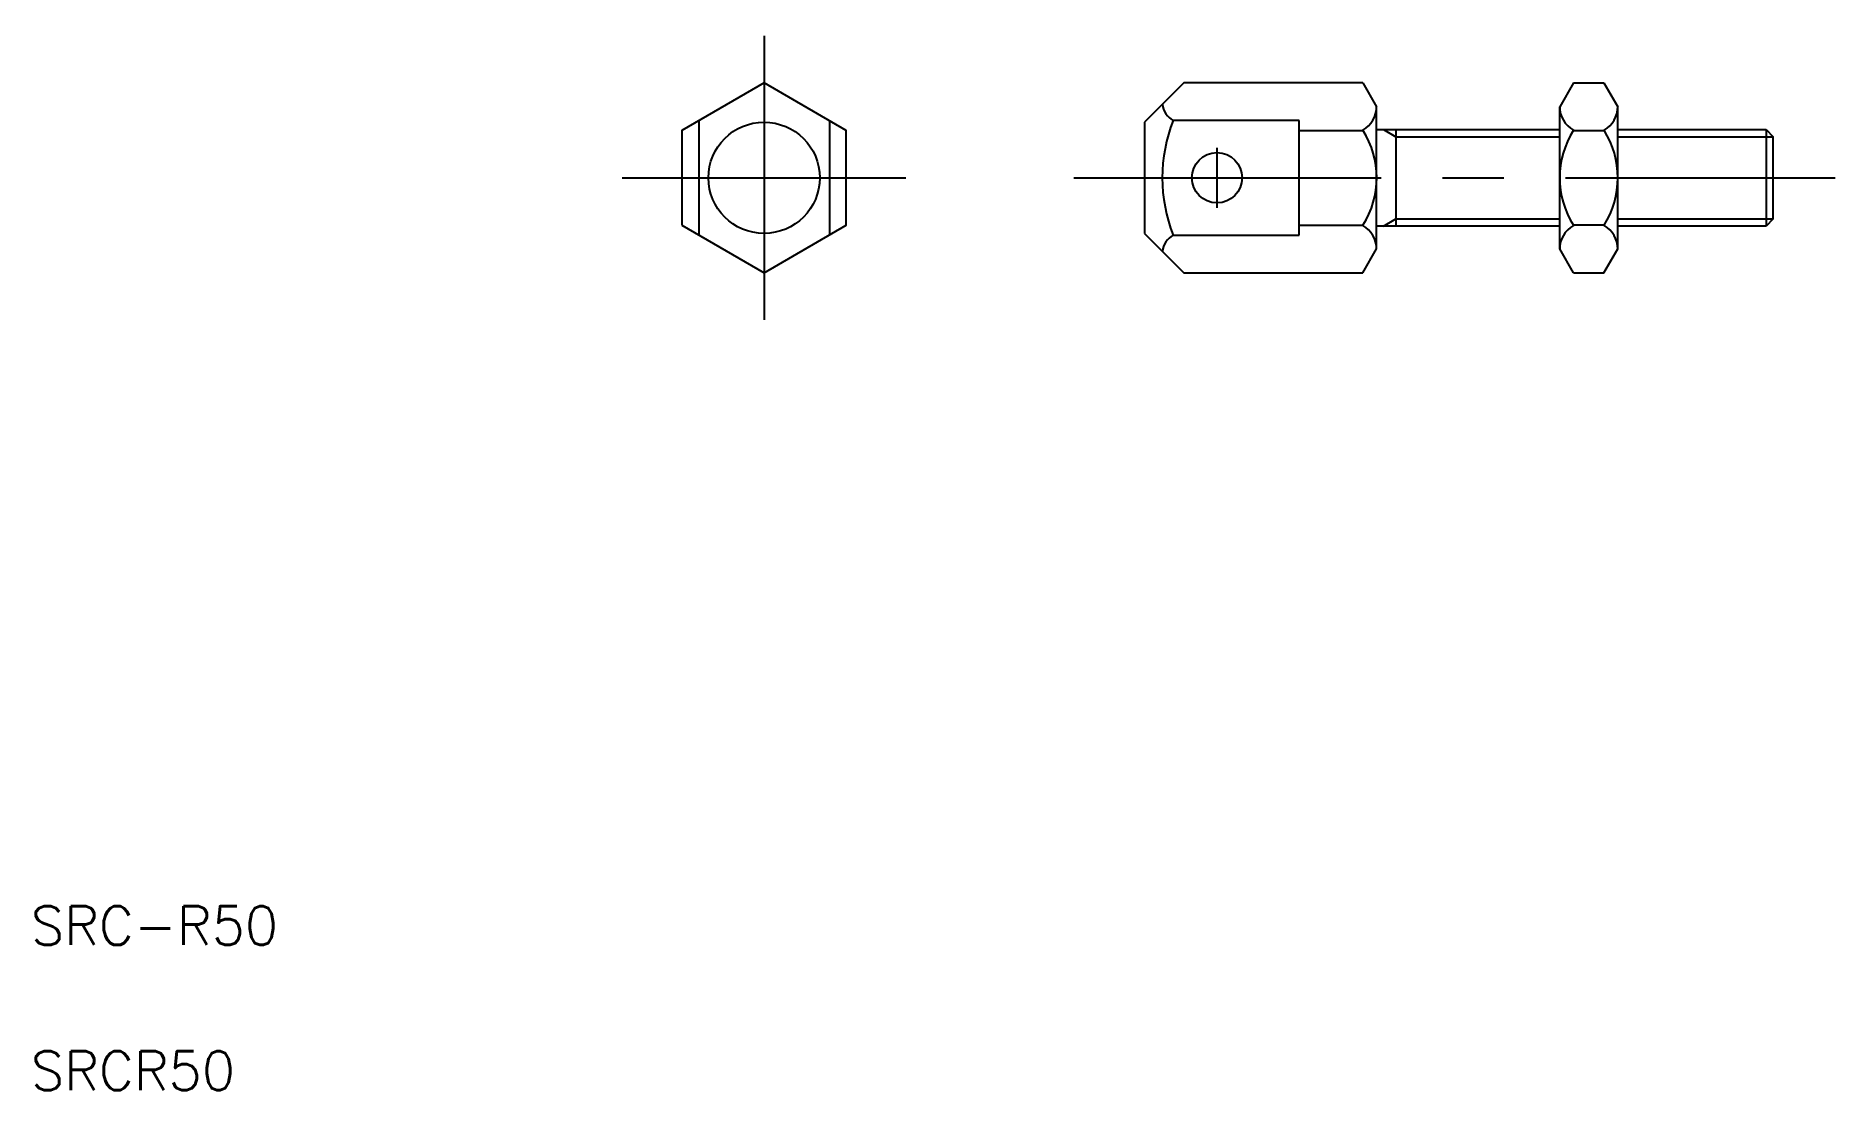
# Model space of a CAD drawing. Extents: x 11 to 196, y 10 to 119.
import ezdxf

# ---------------------------------------------------------------- set-up
doc = ezdxf.new("R2010")
doc.units = 0
doc.linetypes.add('CENTER', pattern=[50.8, 31.75, -6.35, 6.35, -6.35])
doc.layers.get('0').update_dxf_attribs({"linetype": 'CONTINUOUS'})
doc.layers.add('CENTER', color=1, linetype='CENTER')
doc.styles.get("Standard").update_dxf_attribs({"font": 'txt', "bigfont": 'BIGFONT'})

msp = doc.modelspace()

# ---------------------------------------------------------------- linework, layer by layer
at = {"color": 7, "linetype": 'CONTINUOUS'}
for p, q in [((129.15, 114.11), (125.08, 110.05)), ((147.66, 114.11), (129.15, 114.11)), ((147.66, 114.11), (149.08, 111.65)), ((169.42, 114.11), (168, 111.65)), ((169.42, 114.11), (172.58, 114.11)), ((172.58, 114.11), (174, 111.65)), ((149.08, 96.94), (149.08, 111.65)), ((168, 96.94), (168, 111.65)), ((174, 96.94), (174, 111.65)), ((79.02, 110.21), (79.02, 98.38)), ((92.52, 110.21), (92.52, 98.38)), ((125.08, 110.05), (125.08, 98.55)), ((141.08, 110.21), (128.05, 110.21)), ((141.08, 98.38), (141.08, 110.21)), ((141.08, 109.2), (147.66, 109.2)), ((142.73, 109.2), (142.73, 109.2)), ((144.37, 109.2), (144.37, 109.2)), ((149.08, 109.3), (168, 109.3)), ((151.08, 109.3), (151.08, 99.3)), ((169.42, 109.2), (172.58, 109.2)), ((174, 109.3), (189.33, 109.3)), ((189.33, 109.3), (189.33, 99.3)), ((189.33, 109.3), (190.08, 108.55)), ((190.08, 100.05), (190.08, 108.55)), ((141.08, 99.39), (147.66, 99.39)), ((168, 99.3), (149.08, 99.3)), ((172.58, 99.39), (169.42, 99.39)), ((189.33, 99.3), (174, 99.3)), ((190.08, 100.05), (189.33, 99.3)), ((125.08, 98.55), (129.15, 94.48)), ((128.05, 98.38), (141.08, 98.38)), ((147.66, 94.48), (149.08, 96.94)), ((169.42, 94.48), (168, 96.94)), ((172.58, 94.48), (174, 96.94)), ((129.15, 94.48), (147.66, 94.48)), ((169.42, 94.48), (172.58, 94.48))]:
    msp.add_line(p, q, dxfattribs=at)
at = {"color": 3, "linetype": 'CONTINUOUS'}
for p, q in [((149.78, 109.3), (151.08, 108.55)), ((151.08, 108.55), (168, 108.55)), ((174, 108.55), (190.08, 108.55)), ((149.78, 99.3), (151.08, 100.05)), ((151.08, 100.05), (168, 100.05)), ((174, 100.05), (190.08, 100.05))]:
    msp.add_line(p, q, dxfattribs=at)
at = {"color": 7, "linetype": 'CONTINUOUS'}
msp.add_lwpolyline([(77.27, 99.39), (85.77, 94.48), (94.27, 99.39), (94.27, 109.2), (85.77, 114.11), (77.27, 109.2)], close=True, dxfattribs=at)
for centre, radius in [((85.77, 104.3), 5.75), ((132.58, 104.3), 2.6)]:
    msp.add_circle(centre, radius, dxfattribs=at)
for centre, radius, start, end in [((129.18, 112.16), 2.25, 186.5514, 239.9633), ((146.25, 111.66), 2.83, 299.9243, 359.9243), ((170.83, 111.66), 2.83, 180.0757, 240.0757), ((171.17, 111.66), 2.83, 299.9243, 359.9243), ((143.07, 104.3), 16.14, 158.4882, 201.5118), ((139.89, 104.3), 9.2, 327.7493, 32.2507), ((177.2, 104.3), 9.2, 147.7493, 212.2507), ((164.81, 104.3), 9.2, 327.7493, 32.2507), ((146.25, 96.93), 2.83, 0.0757, 60.0757), ((170.83, 96.93), 2.83, 119.9243, 179.9243), ((171.17, 96.93), 2.83, 0.0757, 60.0757), ((129.18, 96.43), 2.25, 120.0367, 173.4486)]:
    msp.add_arc(centre, radius, start, end, dxfattribs=at)
at = {"layer": 'CENTER', "color": 1, "linetype": 'CENTER'}
for p, q in [((85.77, 118.96), (85.77, 89.63)), ((132.58, 107.4), (132.58, 101.2)), ((71.1, 104.3), (100.43, 104.3)), ((117.79, 104.3), (196.46, 104.3))]:
    msp.add_line(p, q, dxfattribs=at)

# ---------------------------------------------------------------- texts
at = {"color": 7, "linetype": 'CONTINUOUS'}
for s, p in [('SRC-R50', (10, 25)), ('SRCR50', (10, 10))]:
    msp.add_text(s, height=4, dxfattribs=at).set_placement(p)

doc.saveas('drawing.dxf')
